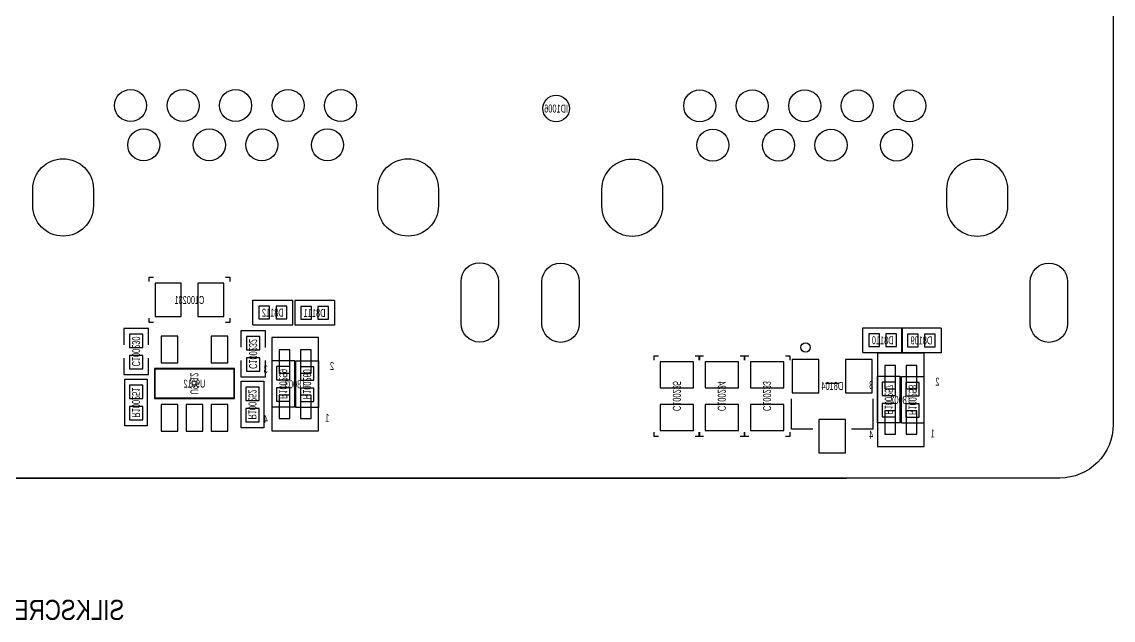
# Model space of a CAD drawing. Extents: x -3 to 113, y -19 to 74.
# Drawn here: x 71.02 to 112.59, y -19.13 to 3.66 of the extents above; entities that cross this region are included whole.
import ezdxf
from ezdxf.enums import TextEntityAlignment as Align

# ---------------------------------------------------------------- set-up
doc = ezdxf.new("R2010")
doc.units = 0
for name, color, linetype in [('BG_OUTLINE', 7, 'CONTINUOUS'), ('PG_ASSEMBLY_BOTTOM', 254, 'CONTINUOUS'), ('PG_SILKSCREEN_BOTTOM', 254, 'CONTINUOUS'), ('PIN_BOTTOM', 12, 'CONTINUOUS'), ('RD_ASSEMBLY_BOTTOM', 40, 'CONTINUOUS'), ('RD_SILKSCREEN_BOTTOM', 254, 'CONTINUOUS')]:
    doc.layers.add(name, color=color, linetype=linetype)

msp = doc.modelspace()

# ---------------------------------------------------------------- linework, layer by layer
at = {"layer": 'BG_OUTLINE'}
msp.add_lwpolyline([(-2.54, 28.507944), (-2.54, 67.507866, -0.414214), (-0.508, 69.539866), (110.555786, 69.539866, -0.414214), (112.587786, 67.507866), (112.587786, -11.684, -0.414214), (110.555786, -13.716), (-0.508, -13.716, -0.414214), (-2.54, -11.684), (-2.54, 28.507944)], format="xyb", dxfattribs=at)
msp.add_lwpolyline([(-0.508, -13.716), (102.427786, -13.716)], dxfattribs=at)
at = {"layer": 'PG_ASSEMBLY_BOTTOM'}
for points in [[(75.838812, -8.64362), (75.838812, -8.01751), (74.899012, -8.01751), (74.899012, -8.63981)], [(80.29702, -8.739124), (80.29702, -8.113014), (79.35722, -8.113014), (79.35722, -8.735314)], [(74.899012, -9.14781), (74.899012, -9.77011), (75.838812, -9.77011), (75.838812, -9.14781)], [(79.116174, -10.626598), (79.116174, -9.547098), (76.068174, -9.547098), (76.068174, -10.690098), (79.116174, -10.690098), (79.116174, -10.626598)], [(79.35722, -9.243314), (79.35722, -9.865614), (80.29702, -9.865614), (80.29702, -9.243314)], [(81.403444, -9.242806), (81.403444, -11.020806), (80.54848, -11.020806), (80.54848, -9.242806), (81.403444, -9.242806)], [(82.313526, -9.251696), (82.313526, -11.029696), (81.458562, -11.029696), (81.458562, -9.251696), (82.313526, -9.251696)], [(75.79614, -9.954514), (75.79614, -11.732514), (74.941176, -11.732514), (74.941176, -9.954514), (75.79614, -9.954514)], [(104.46639, -9.83996), (104.46639, -11.61796), (103.611426, -11.61796), (103.611426, -9.83996), (104.46639, -9.83996)], [(105.376472, -9.84885), (105.376472, -11.62685), (104.521508, -11.62685), (104.521508, -9.84885), (105.376472, -9.84885)], [(79.375762, -11.803888), (79.375762, -10.025888), (80.230726, -10.025888), (80.230726, -11.803888), (79.375762, -11.803888)]]:
    msp.add_lwpolyline(points, dxfattribs=at)
at = {"layer": 'PG_SILKSCREEN_BOTTOM'}
for points in [[(75.865228, -6.068568), (76.030328, -6.068568)], [(75.865228, -6.233668), (75.865228, -6.068568)], [(78.773528, -6.068568), (78.938628, -6.068568)], [(78.938628, -6.068568), (78.938628, -6.233668)], [(79.821024, -6.944106), (81.334864, -6.944106)], [(79.821024, -7.883906), (79.821024, -6.944106)], [(81.334864, -7.883906), (81.334864, -6.944106)], [(81.412588, -6.954774), (81.412588, -7.894574)], [(82.926428, -6.954774), (81.412588, -6.954774)], [(82.926428, -6.954774), (82.926428, -7.894574)], [(75.865228, -7.795768), (75.865228, -7.630668)], [(76.030328, -7.795768), (75.865228, -7.795768)], [(78.938628, -7.795768), (78.773528, -7.795768)], [(78.938628, -7.630668), (78.938628, -7.795768)], [(79.821024, -7.883906), (81.334864, -7.883906)], [(82.926428, -7.894574), (81.412588, -7.894574)], [(103.050594, -7.996174), (104.564434, -7.996174)], [(103.050594, -8.935974), (103.050594, -7.996174)], [(104.524302, -8.001508), (104.524302, -8.941308)], [(106.038142, -8.001508), (104.524302, -8.001508)], [(104.564434, -8.935974), (104.564434, -7.996174)], [(106.038142, -8.001508), (106.038142, -8.941308)], [(80.54594, -8.365236), (80.54594, -11.921236)], [(82.32394, -8.365236), (80.54594, -8.365236)], [(82.32394, -11.921236), (82.32394, -8.365236)], [(95.10395, -9.058148), (95.26905, -9.058148)], [(95.10395, -9.223248), (95.10395, -9.058148)], [(96.66605, -9.058148), (96.83115, -9.058148)], [(96.81591, -9.058148), (96.98101, -9.058148)], [(96.81591, -9.223248), (96.81591, -9.058148)], [(96.83115, -9.058148), (96.83115, -9.223248)], [(98.37801, -9.058148), (98.54311, -9.058148)], [(98.539808, -9.058148), (98.704908, -9.058148)], [(98.539808, -9.223248), (98.539808, -9.058148)], [(98.54311, -9.058148), (98.54311, -9.223248)], [(100.101908, -9.058148), (100.267008, -9.058148)], [(100.267008, -9.058148), (100.267008, -9.223248)], [(103.050594, -8.935974), (104.564434, -8.935974)], [(103.608886, -8.96239), (103.608886, -12.51839)], [(105.386886, -8.96239), (103.608886, -8.96239)], [(106.038142, -8.941308), (104.524302, -8.941308)], [(105.386886, -12.51839), (105.386886, -8.96239)], [(79.103474, -10.664698), (79.103474, -9.572498), (76.080874, -9.572498), (76.080874, -10.664698), (79.103474, -10.664698)], [(101.63429, -10.10031), (102.14229, -10.10031)], [(101.15169, -11.85037), (100.338382, -11.85037), (100.338382, -10.69594)], [(103.438198, -10.69594), (103.438198, -11.85037), (102.62489, -11.85037)], [(80.54594, -11.921236), (82.32394, -11.921236)], [(95.10395, -12.131548), (95.10395, -11.966448)], [(96.81591, -12.131548), (96.81591, -11.966448)], [(96.83115, -11.966448), (96.83115, -12.131548)], [(98.539808, -12.131548), (98.539808, -11.966448)], [(98.54311, -11.966448), (98.54311, -12.131548)], [(100.267008, -11.966448), (100.267008, -12.131548)], [(95.26905, -12.131548), (95.10395, -12.131548)], [(96.83115, -12.131548), (96.66605, -12.131548)], [(96.98101, -12.131548), (96.81591, -12.131548)], [(98.54311, -12.131548), (98.37801, -12.131548)], [(98.704908, -12.131548), (98.539808, -12.131548)], [(100.267008, -12.131548), (100.101908, -12.131548)], [(103.608886, -12.51839), (105.386886, -12.51839)]]:
    msp.add_lwpolyline(points, dxfattribs=at)
msp.add_lwpolyline([(101.05009, -8.74014, -1), (100.69449, -8.74014, -1), (101.05009, -8.74014)], format="xyb", dxfattribs=at)
at = {"layer": 'PIN_BOTTOM'}
for points in [[(73.745598, -2.70764), (73.745598, -3.34264, -1), (71.434198, -3.34264), (71.434198, -2.70764, -1)], [(86.885526, -2.70764), (86.885526, -3.34264, -1), (84.574126, -3.34264), (84.574126, -2.70764, -1)], [(95.42526, -2.718308), (95.42526, -3.353308, -1), (93.11386, -3.353308), (93.11386, -2.718308, -1)], [(108.565188, -2.718308), (108.565188, -3.353308, -1), (106.253788, -3.353308), (106.253788, -2.718308, -1)], [(89.171018, -6.225032), (89.171018, -7.825232, -1), (87.748618, -7.825232), (87.748618, -6.225032, -1)], [(92.250768, -6.2357), (92.250768, -7.8359, -1), (90.828368, -7.8359), (90.828368, -6.2357, -1)], [(110.85068, -6.2357), (110.85068, -7.8359, -1), (109.42828, -7.8359), (109.42828, -6.2357, -1)]]:
    msp.add_lwpolyline(points, format="xyb", close=True, dxfattribs=at)
for points in [[(77.084428, -7.567168), (77.084428, -6.297168), (76.093828, -6.297168), (76.093828, -7.567168)], [(78.710028, -7.567168), (78.710028, -6.297168), (77.719428, -6.297168), (77.719428, -7.567168)], [(80.049624, -7.172706), (80.049624, -7.655306), (80.456024, -7.655306), (80.456024, -7.172706)], [(80.699864, -7.172706), (80.699864, -7.655306), (81.106264, -7.655306), (81.106264, -7.172706)], [(82.047588, -7.665974), (82.047588, -7.183374), (81.641188, -7.183374), (81.641188, -7.665974)], [(82.697828, -7.665974), (82.697828, -7.183374), (82.291428, -7.183374), (82.291428, -7.665974)], [(75.622912, -8.23341), (75.114912, -8.23341), (75.114912, -8.74141), (75.622912, -8.74141)], [(76.324714, -9.326118), (76.959714, -9.326118), (76.959714, -8.310118), (76.324714, -8.310118)], [(78.224634, -9.326118), (78.859634, -9.326118), (78.859634, -8.310118), (78.224634, -8.310118)], [(103.279194, -8.224774), (103.279194, -8.707374), (103.685594, -8.707374), (103.685594, -8.224774)], [(103.929434, -8.224774), (103.929434, -8.707374), (104.335834, -8.707374), (104.335834, -8.224774)], [(105.159302, -8.712708), (105.159302, -8.230108), (104.752902, -8.230108), (104.752902, -8.712708)], [(105.809542, -8.712708), (105.809542, -8.230108), (105.403142, -8.230108), (105.403142, -8.712708)], [(80.08112, -8.328914), (79.57312, -8.328914), (79.57312, -8.836914), (80.08112, -8.836914)], [(75.622912, -9.04621), (75.114912, -9.04621), (75.114912, -9.55421), (75.622912, -9.55421)], [(80.08112, -9.141714), (79.57312, -9.141714), (79.57312, -9.649714), (80.08112, -9.649714)], [(81.23174, -9.724136), (81.23174, -8.835136), (80.82534, -8.835136), (80.82534, -9.724136)], [(82.04454, -9.724136), (82.04454, -8.835136), (81.63814, -8.835136), (81.63814, -9.724136)], [(81.229962, -9.471406), (80.721962, -9.471406), (80.721962, -9.979406), (81.229962, -9.979406)], [(82.140044, -9.480296), (81.632044, -9.480296), (81.632044, -9.988296), (82.140044, -9.988296)], [(96.60255, -9.286748), (95.33255, -9.286748), (95.33255, -10.277348), (96.60255, -10.277348)], [(98.31451, -9.286748), (97.04451, -9.286748), (97.04451, -10.277348), (98.31451, -10.277348)], [(100.038408, -9.286748), (98.768408, -9.286748), (98.768408, -10.277348), (100.038408, -10.277348)], [(100.36429, -9.19734), (100.36429, -10.46734), (101.38029, -10.46734), (101.38029, -9.19734)], [(102.39629, -9.19734), (102.39629, -10.46734), (103.41229, -10.46734), (103.41229, -9.19734)], [(104.294686, -10.32129), (104.294686, -9.43229), (103.888286, -9.43229), (103.888286, -10.32129)], [(105.107486, -10.32129), (105.107486, -9.43229), (104.701086, -9.43229), (104.701086, -10.32129)], [(75.622658, -10.183114), (75.114658, -10.183114), (75.114658, -10.691114), (75.622658, -10.691114)], [(79.549244, -10.762488), (80.057244, -10.762488), (80.057244, -10.254488), (79.549244, -10.254488)], [(81.229962, -10.284206), (80.721962, -10.284206), (80.721962, -10.792206), (81.229962, -10.792206)], [(82.140044, -10.293096), (81.632044, -10.293096), (81.632044, -10.801096), (82.140044, -10.801096)], [(104.292908, -10.06856), (103.784908, -10.06856), (103.784908, -10.57656), (104.292908, -10.57656)], [(105.20299, -10.07745), (104.69499, -10.07745), (104.69499, -10.58545), (105.20299, -10.58545)], [(81.23174, -11.451336), (81.23174, -10.562336), (80.82534, -10.562336), (80.82534, -11.451336)], [(82.04454, -11.451336), (82.04454, -10.562336), (81.63814, -10.562336), (81.63814, -11.451336)], [(75.622658, -10.995914), (75.114658, -10.995914), (75.114658, -11.503914), (75.622658, -11.503914)], [(76.324714, -11.927078), (76.959714, -11.927078), (76.959714, -10.911078), (76.324714, -10.911078)], [(77.274674, -11.927078), (77.909674, -11.927078), (77.909674, -10.911078), (77.274674, -10.911078)], [(78.224634, -11.927078), (78.859634, -11.927078), (78.859634, -10.911078), (78.224634, -10.911078)], [(79.549244, -11.575288), (80.057244, -11.575288), (80.057244, -11.067288), (79.549244, -11.067288)], [(96.60255, -10.912348), (95.33255, -10.912348), (95.33255, -11.902948), (96.60255, -11.902948)], [(98.31451, -10.912348), (97.04451, -10.912348), (97.04451, -11.902948), (98.31451, -11.902948)], [(100.038408, -10.912348), (98.768408, -10.912348), (98.768408, -11.902948), (100.038408, -11.902948)], [(104.292908, -10.88136), (103.784908, -10.88136), (103.784908, -11.38936), (104.292908, -11.38936)], [(104.294686, -12.04849), (104.294686, -11.15949), (103.888286, -11.15949), (103.888286, -12.04849)], [(105.20299, -10.89025), (104.69499, -10.89025), (104.69499, -11.39825), (105.20299, -11.39825)], [(105.107486, -12.04849), (105.107486, -11.15949), (104.701086, -11.15949), (104.701086, -12.04849)], [(101.38029, -11.48334), (101.38029, -12.75334), (102.39629, -12.75334), (102.39629, -11.48334)]]:
    msp.add_lwpolyline(points, close=True, dxfattribs=at)
for centre, radius in [((75.15987, 0.47498), 0.6096), ((77.159866, 0.47498), 0.6096), ((79.159862, 0.47498), 0.6096), ((81.159858, 0.47498), 0.6096), ((83.159854, 0.47498), 0.6096), ((91.368372, 0.360934), 0.508), ((96.839532, 0.464312), 0.6096), ((98.839528, 0.464312), 0.6096), ((100.839524, 0.464312), 0.6096), ((102.83952, 0.464312), 0.6096), ((104.839516, 0.464312), 0.6096), ((75.659742, -1.025144), 0.6096), ((78.159864, -1.025144), 0.6096), ((80.15986, -1.025144), 0.6096), ((82.659982, -1.025144), 0.6096), ((97.339404, -1.035812), 0.6096), ((99.839526, -1.035812), 0.6096), ((101.839522, -1.035812), 0.6096), ((104.339644, -1.035812), 0.6096)]:
    msp.add_circle(centre, radius, dxfattribs=at)

# ---------------------------------------------------------------- texts
at = {"layer": 'PG_SILKSCREEN_BOTTOM', "text_generation_flag": 2}
for s, height, width, p in [('3', 0.3048, 0.666667, (80.38592, -9.724136)), ('2', 0.3048, 0.666667, (82.91068, -9.599676)), ('2', 0.3048, 0.666667, (105.973626, -10.19683)), ('3', 0.3048, 0.666667, (103.448866, -10.32129)), ('4', 0.3048, 0.666667, (80.38592, -11.621516)), ('1', 0.3048, 0.666667, (82.7278, -11.573256)), ('4', 0.3048, 0.666667, (103.448866, -12.21867)), ('1', 0.3048, 0.666667, (105.790746, -12.17041)), (' SILKSCREEN BOTTOM', 0.762, 0.836667, (75.161394, -19.120866))]:
    msp.add_text(s, height=height, dxfattribs=dict(at, width=width)).set_placement(p)
at = {"layer": 'RD_ASSEMBLY_BOTTOM', "text_generation_flag": 2, "width": 0.666667}
msp.add_text('U9012', height=0.3048, dxfattribs=at).set_placement((77.592174, -10.270998), align=Align.CENTER)
at = {"layer": 'RD_SILKSCREEN_BOTTOM', "text_generation_flag": 2, "width": 0.666667}
for s, p in [('ID1006', (91.368372, 0.208534)), ('C100231', (77.401928, -7.084568)), ('D8112', (80.577944, -7.566406)), ('D8111', (82.169508, -7.577074)), ('D8110', (103.807514, -8.618474)), ('D8109', (105.281222, -8.623808)), ('T8003', (81.43494, -10.295636)), ('D8104', (101.88829, -10.358882)), ('T8002', (104.497886, -10.89279))]:
    msp.add_text(s, height=0.3048, dxfattribs=at).set_placement(p, align=Align.CENTER)
for s, p in [('C100230', (75.216512, -8.89381)), ('C100232', (79.67472, -8.989314)), ('U9012', (77.439774, -10.118598)), ('R100259', (80.823562, -10.131806)), ('R100260', (81.733644, -10.140696)), ('R100251', (75.216258, -10.843514)), ('R100252', (79.650844, -10.914888)), ('C100235', (95.81515, -10.594848)), ('C100234', (97.52711, -10.594848)), ('C100233', (99.251008, -10.594848)), ('R100257', (103.886508, -10.72896)), ('R100258', (104.79659, -10.73785))]:
    msp.add_text(s, height=0.3048, rotation=270, dxfattribs=at).set_placement(p, align=Align.CENTER)

doc.saveas('drawing.dxf')
